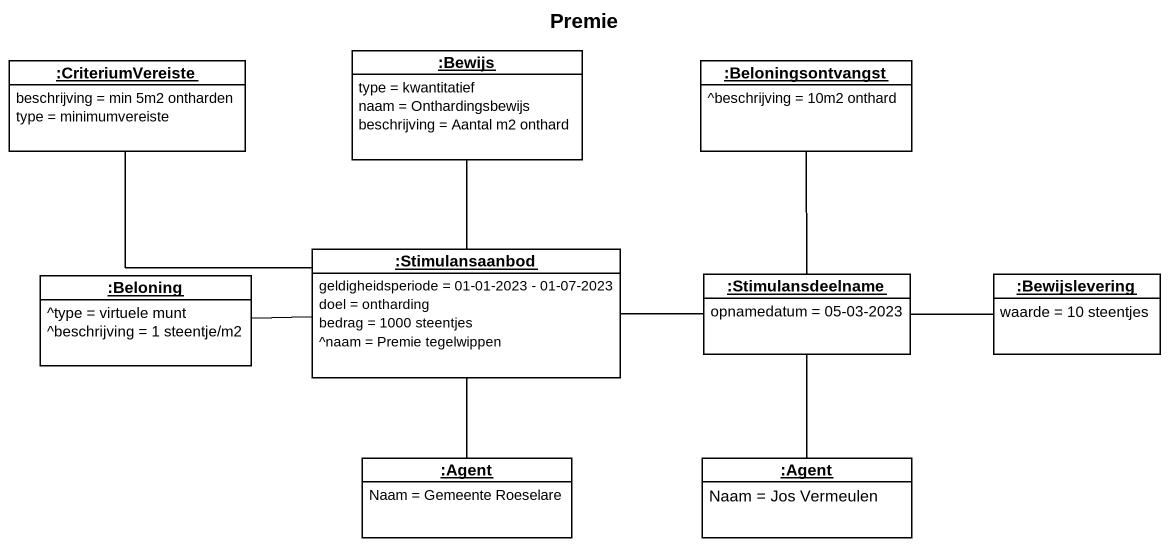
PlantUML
@startuml
title Premie
hide circle
hide empty members
object ":CriteriumVereiste" as CriteriumVereiste {
  beschrijving = min 5m2 ontharden
  type = minimumvereiste
}
object ":Bewijs" as Bewijs {
  type = kwantitatief
  naam = Onthardingsbewijs
  beschrijving = Aantal m2 onthard
}
object ":Beloningsontvangst" as Beloningsontvangst {
  ^beschrijving = 10m2 onthard
}
object ":Beloning" as Beloning {
  ^type = virtuele munt
  ^beschrijving = 1 steentje/m2
}
object ":Stimulansaanbod" as Stimulansaanbod {
  geldigheidsperiode = 01-01-2023 - 01-07-2023
  doel = ontharding
  bedrag = 1000 steentjes
  ^naam = Premie tegelwippen
}
object ":Stimulansdeelname" as Stimulansdeelname {
  opnamedatum = 05-03-2023
}
object ":Bewijslevering" as Bewijslevering {
  waarde = 10 steentjes
}
object ":Agent" as Agent_ {
  Naam = Gemeente Roeselare
}
object ":Agent" as Agent__2 {
  Naam = Jos Vermeulen
}
Beloning -right- Stimulansaanbod
Stimulansaanbod -up- CriteriumVereiste
Stimulansaanbod -up- Bewijs
Stimulansaanbod -right- Stimulansdeelname
Stimulansdeelname -up- Beloningsontvangst
Stimulansdeelname -right- Bewijslevering
Agent_ -up- Stimulansaanbod
Agent__2 -up- Stimulansdeelname
@enduml
